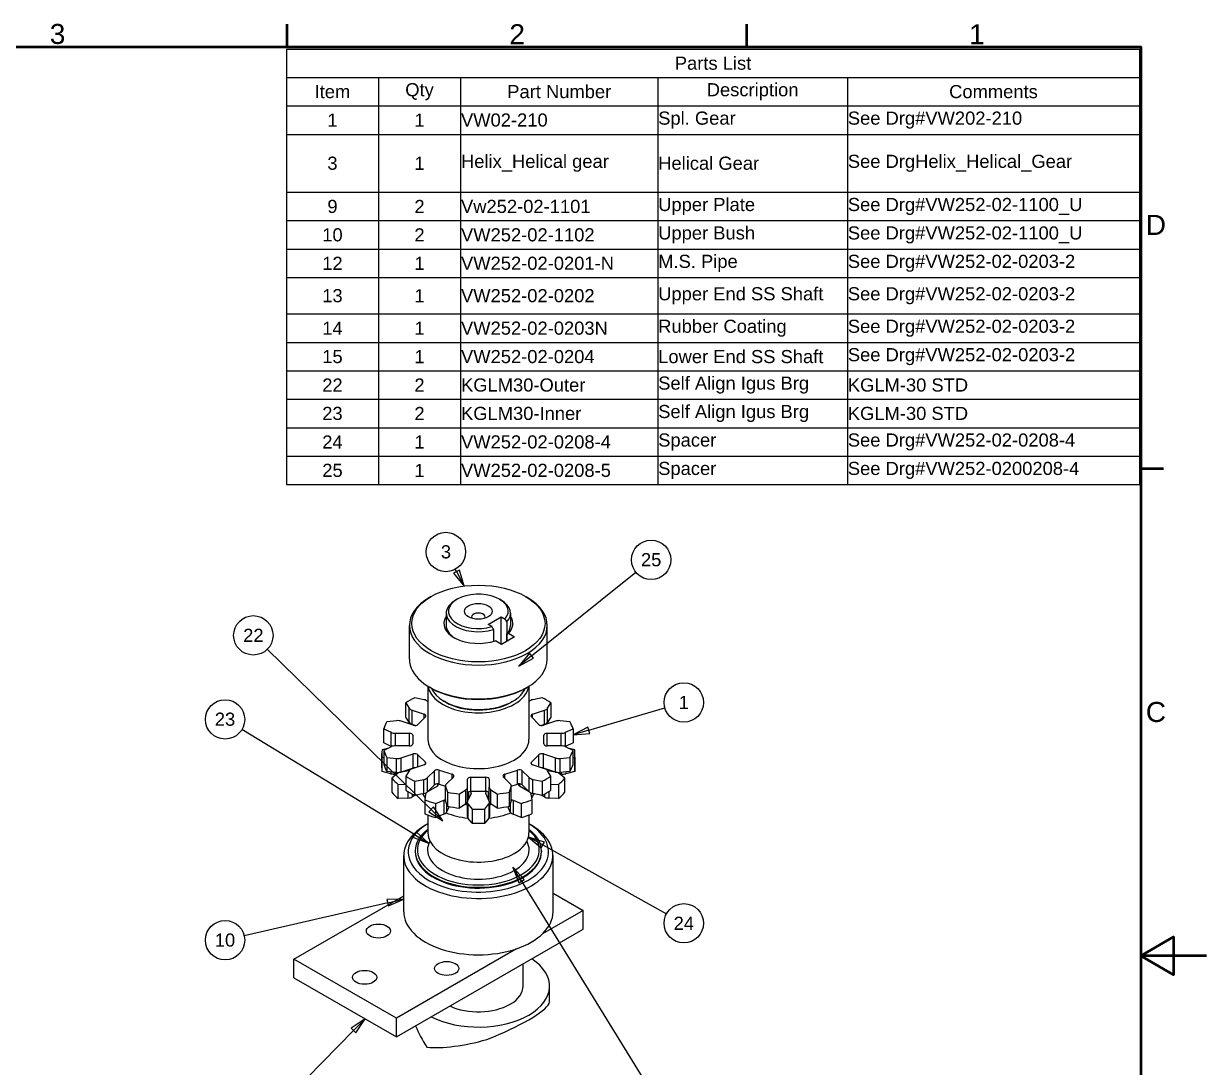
# Paper-space layout 'Drive Roller Asly Lower' of a CAD drawing. Header units: millimetres. Extents: x 0 to 420, y 0 to 297.
# Drawn here: x 239.9 to 420, y 131.5 to 290.5 of the extents above; entities that cross this region are included whole.
import ezdxf

# ---------------------------------------------------------------- set-up
doc = ezdxf.new("R2010")
doc.units = ezdxf.units.MM
for name, color, linetype, lineweight in [('2dTransBorder', 7, 'Continuous', 25), ('Leader Lines', 5, 'Continuous', 25), ('Tangent Edges', 7, 'Continuous', 50), ('Visible Edges', 7, 'Continuous', 50)]:
    doc.layers.add(name, color=color, linetype=linetype, lineweight=lineweight)
doc.layers.add('Title', color=7, linetype='Continuous')
doc.styles.add('Current-ISO', font='ARIAL.TTF')
doc.styles.get("Standard").update_dxf_attribs({"font": 'ARIAL.TTF'})
doc.styles.add('Text Style28', font='ARIAL.TTF')

# ---------------------------------------------------------------- blocks, each defined once
blk = doc.blocks.new('2dTransSymbol38')
at = {"color": 179}
blk.add_solid([(316.12, 160.15), (314.38, 162.02), (315.27, 159.63), (316.12, 160.15)], dxfattribs=at)
at = {"layer": 'Leader Lines', "color": 179, "linetype": 'Continuous', "lineweight": 25, "true_color": 0x262659}
for p, q in [((315.7, 159.89), (314.38, 162.02)), ((316.12, 160.15), (314.38, 162.02)), ((314.38, 162.02), (315.27, 159.63)), ((315.27, 159.63), (316.12, 160.15)), ((315.7, 159.89), (338.85, 122.37))]:
    blk.add_line(p, q, dxfattribs=at)
blk.add_lwpolyline([(316.12, 160.15), (314.38, 162.02), (315.27, 159.63), (316.12, 160.15)], dxfattribs=at)
blk.add_circle((340.42, 119.82), 3, dxfattribs=at)
at = {"layer": 'Leader Lines', "color": 18, "linetype": 'Continuous', "lineweight": 25, "true_color": 0x000000, "insert": (338.87, 118.82), "char_height": 2, "attachment_point": 7, "style": 'Text Style28'}
blk.add_mtext('13', dxfattribs=at)
blk = doc.blocks.new('2dTransSymbol39')
at = {"color": 179}
blk.add_solid([(319.19, 165.84), (316.76, 166.61), (318.7, 164.96), (319.19, 165.84)], dxfattribs=at)
at = {"layer": 'Leader Lines', "color": 179, "linetype": 'Continuous', "lineweight": 25, "true_color": 0x262659}
for p, q in [((318.94, 165.4), (316.76, 166.61)), ((319.19, 165.84), (316.76, 166.61)), ((316.76, 166.61), (318.7, 164.96)), ((318.7, 164.96), (319.19, 165.84)), ((318.94, 165.4), (337.8, 154.93))]:
    blk.add_line(p, q, dxfattribs=at)
blk.add_lwpolyline([(319.19, 165.84), (316.76, 166.61), (318.7, 164.96), (319.19, 165.84)], dxfattribs=at)
blk.add_circle((340.42, 153.47), 3, dxfattribs=at)
at = {"layer": 'Leader Lines', "color": 18, "linetype": 'Continuous', "lineweight": 25, "true_color": 0x000000, "insert": (338.87, 152.47), "char_height": 2, "attachment_point": 7, "style": 'Text Style28'}
blk.add_mtext('24', dxfattribs=at)
blk = doc.blocks.new('2dTransSymbol40')
at = {"color": 179}
blk.add_solid([(325.81, 183.37), (323.55, 182.18), (326.09, 182.41), (325.81, 183.37)], dxfattribs=at)
at = {"layer": 'Leader Lines', "color": 179, "linetype": 'Continuous', "lineweight": 25, "true_color": 0x262659}
for p, q in [((325.95, 182.89), (337.55, 186.28)), ((325.81, 183.37), (323.55, 182.18)), ((325.95, 182.89), (323.55, 182.18)), ((323.55, 182.18), (326.09, 182.41)), ((326.09, 182.41), (325.81, 183.37))]:
    blk.add_line(p, q, dxfattribs=at)
blk.add_lwpolyline([(325.81, 183.37), (323.55, 182.18), (326.09, 182.41), (325.81, 183.37)], dxfattribs=at)
blk.add_circle((340.42, 187.12), 3, dxfattribs=at)
at = {"layer": 'Leader Lines', "color": 178, "linetype": 'Continuous', "lineweight": 25, "true_color": 0x000001, "insert": (339.65, 186.12), "char_height": 2, "attachment_point": 7, "style": 'Text Style28'}
blk.add_mtext('1', dxfattribs=at)
blk = doc.blocks.new('2dTransSymbol41')
at = {"color": 179}
blk.add_solid([(316.91, 194.62), (315.27, 192.66), (317.53, 193.84), (316.91, 194.62)], dxfattribs=at)
at = {"layer": 'Leader Lines', "color": 179, "linetype": 'Continuous', "lineweight": 25, "true_color": 0x262659}
for p, q in [((317.22, 194.23), (333.11, 206.97)), ((316.91, 194.62), (315.27, 192.66)), ((317.53, 193.84), (316.91, 194.62)), ((317.22, 194.23), (315.27, 192.66)), ((315.27, 192.66), (317.53, 193.84))]:
    blk.add_line(p, q, dxfattribs=at)
blk.add_lwpolyline([(316.91, 194.62), (315.27, 192.66), (317.53, 193.84), (316.91, 194.62)], dxfattribs=at)
blk.add_circle((335.45, 208.84), 3, dxfattribs=at)
at = {"layer": 'Leader Lines', "linetype": 'Continuous', "lineweight": 25, "insert": (333.89, 207.84), "char_height": 2, "attachment_point": 7, "style": 'Text Style28'}
blk.add_mtext('25', dxfattribs=at)
blk = doc.blocks.new('2dTransSymbol42')
at = {"color": 179}
blk.add_solid([(305.36, 206.82), (306.98, 204.85), (306.24, 207.29), (305.36, 206.82)], dxfattribs=at)
at = {"layer": 'Leader Lines', "color": 179, "linetype": 'Continuous', "lineweight": 25, "true_color": 0x262659}
for p, q in [((306.24, 207.29), (305.36, 206.82)), ((305.8, 207.05), (305.61, 207.4)), ((306.98, 204.85), (306.24, 207.29)), ((305.36, 206.82), (306.98, 204.85)), ((305.8, 207.05), (306.98, 204.85))]:
    blk.add_line(p, q, dxfattribs=at)
blk.add_lwpolyline([(305.36, 206.82), (306.98, 204.85), (306.24, 207.29), (305.36, 206.82)], dxfattribs=at)
blk.add_circle((304.19, 210.04), 3, dxfattribs=at)
at = {"layer": 'Leader Lines', "linetype": 'Continuous', "lineweight": 25, "insert": (303.42, 209.04), "char_height": 2, "attachment_point": 7, "style": 'Text Style28'}
blk.add_mtext('3', dxfattribs=at)
blk = doc.blocks.new('2dTransSymbol43')
at = {"color": 179}
blk.add_solid([(290.49, 136.78), (291.89, 138.91), (289.78, 137.48), (290.49, 136.78)], dxfattribs=at)
at = {"layer": 'Leader Lines', "color": 179, "linetype": 'Continuous', "lineweight": 25, "true_color": 0x262659}
for p, q in [((291.89, 138.91), (289.78, 137.48)), ((290.13, 137.13), (291.89, 138.91)), ((290.49, 136.78), (291.89, 138.91)), ((290.13, 137.13), (275.22, 121.96)), ((289.78, 137.48), (290.49, 136.78))]:
    blk.add_line(p, q, dxfattribs=at)
blk.add_lwpolyline([(290.49, 136.78), (291.89, 138.91), (289.78, 137.48), (290.49, 136.78)], dxfattribs=at)
blk.add_circle((273.13, 119.82), 3, dxfattribs=at)
at = {"layer": 'Leader Lines', "linetype": 'Continuous', "lineweight": 25, "insert": (272.35, 118.82), "char_height": 2, "attachment_point": 7, "style": 'Text Style28'}
blk.add_mtext('9', dxfattribs=at)
blk = doc.blocks.new('2dTransSymbol44')
at = {"color": 179}
blk.add_solid([(295.44, 156.12), (297.76, 157.17), (295.21, 157.09), (295.44, 156.12)], dxfattribs=at)
at = {"layer": 'Leader Lines', "color": 179, "linetype": 'Continuous', "lineweight": 25, "true_color": 0x262659}
for p, q in [((297.76, 157.17), (295.21, 157.09)), ((295.21, 157.09), (295.44, 156.12)), ((295.32, 156.61), (297.76, 157.17)), ((295.44, 156.12), (297.76, 157.17)), ((295.32, 156.61), (273.46, 151.56))]:
    blk.add_line(p, q, dxfattribs=at)
blk.add_lwpolyline([(295.44, 156.12), (297.76, 157.17), (295.21, 157.09), (295.44, 156.12)], dxfattribs=at)
blk.add_circle((270.55, 150.89), 3, dxfattribs=at)
at = {"layer": 'Leader Lines', "linetype": 'Continuous', "lineweight": 25, "insert": (268.99, 149.89), "char_height": 2, "attachment_point": 7, "style": 'Text Style28'}
blk.add_mtext('10', dxfattribs=at)
blk = doc.blocks.new('2dTransSymbol45')
at = {"color": 179}
blk.add_solid([(301.59, 170.47), (303.73, 169.08), (302.29, 171.19), (301.59, 170.47)], dxfattribs=at)
at = {"layer": 'Leader Lines', "color": 179, "linetype": 'Continuous', "lineweight": 25, "true_color": 0x262659}
for p, q in [((301.94, 170.83), (276.99, 195.25)), ((302.29, 171.19), (301.59, 170.47)), ((303.73, 169.08), (302.29, 171.19)), ((301.59, 170.47), (303.73, 169.08)), ((301.94, 170.83), (303.73, 169.08))]:
    blk.add_line(p, q, dxfattribs=at)
blk.add_lwpolyline([(301.59, 170.47), (303.73, 169.08), (302.29, 171.19), (301.59, 170.47)], dxfattribs=at)
blk.add_circle((274.86, 197.34), 3, dxfattribs=at)
at = {"layer": 'Leader Lines', "color": 18, "linetype": 'Continuous', "lineweight": 25, "true_color": 0x000000, "insert": (273.31, 196.34), "char_height": 2, "attachment_point": 7, "style": 'Text Style28'}
blk.add_mtext('22', dxfattribs=at)
blk = doc.blocks.new('2dTransSymbol46')
at = {"color": 179}
blk.add_solid([(299.14, 166.57), (301.54, 165.7), (299.66, 167.43), (299.14, 166.57)], dxfattribs=at)
at = {"layer": 'Leader Lines', "color": 179, "linetype": 'Continuous', "lineweight": 25, "true_color": 0x262659}
for p, q in [((299.4, 167), (273.1, 182.98)), ((299.66, 167.43), (299.14, 166.57)), ((299.14, 166.57), (301.54, 165.7)), ((299.4, 167), (301.54, 165.7)), ((301.54, 165.7), (299.66, 167.43))]:
    blk.add_line(p, q, dxfattribs=at)
blk.add_lwpolyline([(299.14, 166.57), (301.54, 165.7), (299.66, 167.43), (299.14, 166.57)], dxfattribs=at)
blk.add_circle((270.55, 184.54), 3, dxfattribs=at)
at = {"layer": 'Leader Lines', "color": 18, "linetype": 'Continuous', "lineweight": 25, "true_color": 0x010000, "insert": (268.99, 183.54), "char_height": 2, "attachment_point": 7, "style": 'Text Style28'}
blk.add_mtext('23', dxfattribs=at)
blk = doc.blocks.new('*T61')
at = {"color": 0, "lineweight": -2}
for p, q in [((0, 0), (13.98, 0)), ((0, 0), (0, -4.33)), ((13.98, 0), (26.51, 0)), ((26.51, 0), (56.54, 0)), ((56.54, 0), (85.42, 0)), ((85.42, 0), (129.89, 0)), ((129.89, 0), (129.89, -4.33)), ((0, -4.33), (13.98, -4.33)), ((0, -4.33), (0, -8.66)), ((13.98, -4.33), (26.51, -4.33)), ((13.98, -4.33), (13.98, -8.66)), ((26.51, -4.33), (56.54, -4.33)), ((26.51, -4.33), (26.51, -8.66)), ((56.54, -4.33), (85.42, -4.33)), ((56.54, -4.33), (56.54, -8.66)), ((85.42, -4.33), (129.89, -4.33)), ((85.42, -4.33), (85.42, -8.66)), ((129.89, -4.33), (129.89, -8.66)), ((0, -8.66), (13.98, -8.66)), ((0, -8.66), (0, -13)), ((13.98, -8.66), (26.51, -8.66)), ((13.98, -8.66), (13.98, -13)), ((26.51, -8.66), (56.54, -8.66)), ((26.51, -8.66), (26.51, -13)), ((56.54, -8.66), (85.42, -8.66)), ((56.54, -8.66), (56.54, -13)), ((85.42, -8.66), (129.89, -8.66)), ((85.42, -8.66), (85.42, -13)), ((129.89, -8.66), (129.89, -13)), ((0, -13), (13.98, -13)), ((0, -13), (0, -21.82)), ((13.98, -13), (26.51, -13)), ((13.98, -13), (13.98, -21.82)), ((26.51, -13), (56.54, -13)), ((26.51, -13), (26.51, -21.82)), ((56.54, -13), (85.42, -13)), ((56.54, -13), (56.54, -21.82)), ((85.42, -13), (129.89, -13)), ((85.42, -13), (85.42, -21.82)), ((129.89, -13), (129.89, -21.82)), ((0, -21.82), (13.98, -21.82)), ((0, -21.82), (0, -26.15)), ((13.98, -21.82), (26.51, -21.82)), ((13.98, -21.82), (13.98, -26.15)), ((26.51, -21.82), (56.54, -21.82)), ((26.51, -21.82), (26.51, -26.15)), ((56.54, -21.82), (85.42, -21.82)), ((56.54, -21.82), (56.54, -26.15)), ((85.42, -21.82), (129.89, -21.82)), ((85.42, -21.82), (85.42, -26.15)), ((129.89, -21.82), (129.89, -26.15)), ((0, -26.15), (13.98, -26.15)), ((0, -26.15), (0, -30.48)), ((13.98, -26.15), (26.51, -26.15)), ((13.98, -26.15), (13.98, -30.48)), ((26.51, -26.15), (56.54, -26.15)), ((26.51, -26.15), (26.51, -30.48)), ((56.54, -26.15), (85.42, -26.15)), ((56.54, -26.15), (56.54, -30.48)), ((85.42, -26.15), (129.89, -26.15)), ((85.42, -26.15), (85.42, -30.48)), ((129.89, -26.15), (129.89, -30.48)), ((0, -30.48), (13.98, -30.48)), ((0, -30.48), (0, -34.82)), ((13.98, -30.48), (26.51, -30.48)), ((13.98, -30.48), (13.98, -34.82)), ((26.51, -30.48), (56.54, -30.48)), ((26.51, -30.48), (26.51, -34.82)), ((56.54, -30.48), (85.42, -30.48)), ((56.54, -30.48), (56.54, -34.82)), ((85.42, -30.48), (129.89, -30.48)), ((85.42, -30.48), (85.42, -34.82)), ((129.89, -30.48), (129.89, -34.82)), ((0, -34.82), (13.98, -34.82)), ((0, -34.82), (0, -40.37)), ((13.98, -34.82), (26.51, -34.82)), ((13.98, -34.82), (13.98, -40.37)), ((26.51, -34.82), (56.54, -34.82)), ((26.51, -34.82), (26.51, -40.37)), ((56.54, -34.82), (85.42, -34.82)), ((56.54, -34.82), (56.54, -40.37)), ((85.42, -34.82), (129.89, -34.82)), ((85.42, -34.82), (85.42, -40.37)), ((129.89, -34.82), (129.89, -40.37)), ((0, -40.37), (13.98, -40.37)), ((0, -40.37), (0, -44.7)), ((13.98, -40.37), (26.51, -40.37)), ((13.98, -40.37), (13.98, -44.7)), ((26.51, -40.37), (56.54, -40.37)), ((26.51, -40.37), (26.51, -44.7)), ((56.54, -40.37), (85.42, -40.37)), ((56.54, -40.37), (56.54, -44.7)), ((85.42, -40.37), (129.89, -40.37)), ((85.42, -40.37), (85.42, -44.7)), ((129.89, -40.37), (129.89, -44.7)), ((0, -44.7), (13.98, -44.7)), ((0, -44.7), (0, -49.04)), ((13.98, -44.7), (26.51, -44.7)), ((13.98, -44.7), (13.98, -49.04)), ((26.51, -44.7), (56.54, -44.7)), ((26.51, -44.7), (26.51, -49.04)), ((56.54, -44.7), (85.42, -44.7)), ((56.54, -44.7), (56.54, -49.04)), ((85.42, -44.7), (129.89, -44.7)), ((85.42, -44.7), (85.42, -49.04)), ((129.89, -44.7), (129.89, -49.04)), ((0, -49.04), (13.98, -49.04)), ((0, -49.04), (0, -53.37)), ((13.98, -49.04), (26.51, -49.04)), ((13.98, -49.04), (13.98, -53.37)), ((26.51, -49.04), (56.54, -49.04)), ((26.51, -49.04), (26.51, -53.37)), ((56.54, -49.04), (85.42, -49.04)), ((56.54, -49.04), (56.54, -53.37)), ((85.42, -49.04), (129.89, -49.04)), ((85.42, -49.04), (85.42, -53.37)), ((129.89, -49.04), (129.89, -53.37)), ((0, -53.37), (13.98, -53.37)), ((0, -53.37), (0, -57.7)), ((13.98, -53.37), (26.51, -53.37)), ((13.98, -53.37), (13.98, -57.7)), ((26.51, -53.37), (56.54, -53.37)), ((26.51, -53.37), (26.51, -57.7)), ((56.54, -53.37), (85.42, -53.37)), ((56.54, -53.37), (56.54, -57.7)), ((85.42, -53.37), (129.89, -53.37)), ((85.42, -53.37), (85.42, -57.7)), ((129.89, -53.37), (129.89, -57.7)), ((0, -57.7), (13.98, -57.7)), ((0, -57.7), (0, -62.03)), ((13.98, -57.7), (26.51, -57.7)), ((13.98, -57.7), (13.98, -62.03)), ((26.51, -57.7), (56.54, -57.7)), ((26.51, -57.7), (26.51, -62.03)), ((56.54, -57.7), (85.42, -57.7)), ((56.54, -57.7), (56.54, -62.03)), ((85.42, -57.7), (129.89, -57.7)), ((85.42, -57.7), (85.42, -62.03)), ((129.89, -57.7), (129.89, -62.03)), ((0, -62.03), (13.98, -62.03)), ((0, -62.03), (0, -66.36)), ((13.98, -62.03), (26.51, -62.03)), ((13.98, -62.03), (13.98, -66.36)), ((26.51, -62.03), (56.54, -62.03)), ((26.51, -62.03), (26.51, -66.36)), ((56.54, -62.03), (85.42, -62.03)), ((56.54, -62.03), (56.54, -66.36)), ((85.42, -62.03), (129.89, -62.03)), ((85.42, -62.03), (85.42, -66.36)), ((129.89, -62.03), (129.89, -66.36)), ((0, -66.36), (13.98, -66.36)), ((13.98, -66.36), (26.51, -66.36)), ((26.51, -66.36), (56.54, -66.36)), ((56.54, -66.36), (85.42, -66.36)), ((85.42, -66.36), (129.89, -66.36))]:
    blk.add_line(p, q, dxfattribs=at)
at = {"color": 0, "char_height": 2}
for s, insert, width, attachment_point in [('Parts List', (64.95, -2.17), 129.7721, 5), ('Qty', (20.25, -6.5), 12.4095, 5), ('Part Number', (41.53, -6.5), 29.9074, 5), ('Description', (70.98, -6.5), 28.7619, 5), ('Item', (6.99, -6.5), 13.8643, 5), ('Comments', (107.66, -6.5), 44.3489, 5), ('1', (6.99, -10.83), 13.8643, 5), ('1', (20.25, -10.83), 12.4095, 5), ('VW02-210', (26.57, -10.83), 29.9074, 4), ('Spl. Gear', (56.6, -10.83), 28.7619, 4), ('See Drg#VW202-210', (85.48, -10.83), 44.3489, 4), ('Helix_Helical gear', (26.57, -17.41), 29.9074, 4), ('See DrgHelix_Helical_Gear', (85.48, -17.41), 44.3489, 4), ('3', (6.99, -17.41), 13.8643, 5), ('1', (20.25, -17.41), 12.4095, 5), ('Helical Gear', (56.6, -17.41), 28.7619, 4), ('9', (6.99, -23.99), 13.8643, 5), ('2', (20.25, -23.99), 12.4095, 5), ('Vw252-02-1101', (26.57, -23.99), 29.9074, 4), ('Upper Plate', (56.6, -23.99), 28.7619, 4), ('See Drg#VW252-02-1100_U', (85.48, -23.99), 44.3489, 4), ('Upper Bush', (56.6, -28.32), 28.7619, 4), ('See Drg#VW252-02-1100_U', (85.48, -28.32), 44.3489, 4), ('10', (6.99, -28.32), 13.8643, 5), ('2', (20.25, -28.32), 12.4095, 5), ('VW252-02-1102', (26.57, -28.32), 29.9074, 4), ('12', (6.99, -32.65), 13.8643, 5), ('1', (20.25, -32.65), 12.4095, 5), ('VW252-02-0201-N', (26.57, -32.65), 29.9074, 4), ('M.S. Pipe', (56.6, -32.65), 28.7619, 4), ('See Drg#VW252-02-0203-2', (85.48, -32.65), 44.3489, 4), ('13', (6.99, -37.59), 13.8643, 5), ('1', (20.25, -37.59), 12.4095, 5), ('VW252-02-0202', (26.57, -37.59), 29.9074, 4), ('Upper End SS Shaft', (56.6, -37.59), 28.7619, 4), ('See Drg#VW252-02-0203-2', (85.48, -37.59), 44.3489, 4), ('Rubber Coating', (56.6, -42.54), 28.7619, 4), ('See Drg#VW252-02-0203-2', (85.48, -42.54), 44.3489, 4), ('14', (6.99, -42.54), 13.8643, 5), ('1', (20.25, -42.54), 12.4095, 5), ('VW252-02-0203N', (26.57, -42.54), 29.9074, 4), ('15', (6.99, -46.87), 13.8643, 5), ('1', (20.25, -46.87), 12.4095, 5), ('VW252-02-0204', (26.57, -46.87), 29.9074, 4), ('Lower End SS Shaft', (56.6, -46.87), 28.7619, 4), ('See Drg#VW252-02-0203-2', (85.48, -46.87), 44.3489, 4), ('22', (6.99, -51.2), 13.8643, 5), ('2', (20.25, -51.2), 12.4095, 5), ('KGLM30-Outer', (26.57, -51.2), 29.9074, 4), ('Self Align Igus Brg', (56.6, -51.2), 28.7619, 4), ('KGLM-30 STD', (85.48, -51.2), 44.3489, 4), ('23', (6.99, -55.53), 13.8643, 5), ('2', (20.25, -55.53), 12.4095, 5), ('KGLM30-Inner', (26.57, -55.53), 29.9074, 4), ('Self Align Igus Brg', (56.6, -55.53), 28.7619, 4), ('KGLM-30 STD', (85.48, -55.53), 44.3489, 4), ('24', (6.99, -59.87), 13.8643, 5), ('1', (20.25, -59.87), 12.4095, 5), ('VW252-02-0208-4', (26.57, -59.87), 29.9074, 4), ('Spacer', (56.6, -59.87), 28.7619, 4), ('See Drg#VW252-02-0208-4', (85.48, -59.87), 44.3489, 4), ('Spacer', (56.6, -64.2), 28.7619, 4), ('See Drg#VW252-0200208-4', (85.48, -64.2), 44.3489, 4), ('25', (6.99, -64.2), 13.8643, 5), ('1', (20.25, -64.2), 12.4095, 5), ('VW252-02-0208-5', (26.57, -64.2), 29.9074, 4)]:
    blk.add_mtext(s, dxfattribs=dict(at, insert=insert, width=width, attachment_point=attachment_point))
blk = doc.blocks.new('Default Border')
at = {"layer": '2dTransBorder', "color": 179, "linetype": 'Continuous', "lineweight": 50, "true_color": 0x262659}
for points in [[(280, 287), (280, 290.45)], [(350, 287), (350, 290.45)], [(10, 10), (10, 287), (410, 287), (410, 10), (10, 10)], [(410, 222.75), (413.45, 222.75)], [(420, 148.5), (410, 148.5), (415, 151.39), (415, 145.61), (410, 148.5)]]:
    blk.add_lwpolyline(points, dxfattribs=at)
at = {"layer": '2dTransBorder', "color": 179, "lineweight": 211, "char_height": 3.05, "attachment_point": 7, "style": 'Current-ISO'}
for s, insert in [('3', (243.86, 287.4)), ('2', (313.86, 287.4)), ('1', (383.86, 287.4)), ('D', (410.78, 258.35)), ('C', (410.78, 184.1))]:
    blk.add_mtext(s, dxfattribs=dict(at, insert=insert))
blk = doc.blocks.new('Title')
at = {"layer": '2dTransBorder'}
blk.add_blockref('Default Border', (-10, -10), dxfattribs=at)

psp = doc.layouts.new('Drive Roller Asly Lower')

# ---------------------------------------------------------------- linework, layer by layer
at = {"layer": 'Tangent Edges', "color": 179, "linetype": 'Continuous', "lineweight": 25, "true_color": 0x262659}
for p, q in [((300.84, 187.54), (299.44, 187.83)), ((318.83, 187.83), (317.42, 187.54)), ((298.08, 184.9), (298.08, 187.05)), ((298.08, 187.05), (298.59, 186.24)), ((299.05, 185.93), (300.87, 185.32)), ((301.43, 187.23), (301.4, 187.27)), ((316.87, 187.27), (316.83, 187.23)), ((317.4, 185.32), (319.22, 185.93)), ((319.68, 186.24), (320.19, 187.05)), ((320.19, 187.05), (320.19, 184.9)), ((296.68, 184.34), (295.22, 184.19)), ((299.21, 183.66), (297.39, 184.27)), ((298.59, 184.1), (298.08, 184.9)), ((299.52, 183.62), (299.05, 183.78)), ((301.07, 184.91), (299.93, 183.77)), ((318.34, 183.77), (317.2, 184.91)), ((319.22, 183.78), (318.75, 183.62)), ((319.22, 183.78), (318.99, 183.64)), ((320.88, 184.27), (319.06, 183.66)), ((320.19, 184.9), (319.68, 184.1)), ((319.94, 183.95), (319.87, 183.95)), ((323.05, 184.19), (321.59, 184.34)), ((294.72, 183.12), (295.86, 182.57)), ((294.72, 180.97), (294.72, 183.12)), ((296.53, 182.43), (298.63, 182.43)), ((319.11, 180.81), (319.11, 182.12)), ((319.63, 182.43), (321.73, 182.43)), ((322.41, 182.57), (323.55, 183.12)), ((323.55, 183.12), (323.55, 180.97)), ((295.86, 180.42), (294.72, 180.97)), ((295.86, 180.37), (294.72, 179.82)), ((321.73, 180.51), (319.63, 180.51)), ((323.55, 180.97), (322.41, 180.42)), ((323.55, 179.82), (322.41, 180.37)), ((294.47, 176.62), (294.47, 178.77)), ((294.72, 179.82), (294.72, 177.67)), ((295.22, 178.75), (296.68, 178.6)), ((295.22, 176.6), (295.22, 178.75)), ((297.39, 178.67), (299.21, 179.27)), ((299.93, 179.16), (301.07, 178.03)), ((317.2, 178.03), (318.34, 179.16)), ((319.06, 179.27), (320.88, 178.67)), ((321.59, 178.6), (323.05, 178.75)), ((323.8, 179.88), (322.96, 180.1)), ((323.05, 178.75), (323.05, 176.6)), ((323.55, 177.67), (323.55, 179.82)), ((323.55, 178.7), (323.8, 178.77)), ((323.8, 178.77), (323.8, 176.62)), ((296.68, 176.45), (295.22, 176.6)), ((299.21, 177.13), (297.39, 176.52)), ((298.6, 176.71), (297.39, 176.52)), ((298.59, 176.7), (298.08, 175.89)), ((300.87, 177.62), (299.05, 177.01)), ((301.4, 175.66), (302.45, 176.71)), ((303.16, 176.82), (305.13, 176.17)), ((313.14, 176.17), (315.11, 176.82)), ((315.82, 176.71), (316.87, 175.66)), ((319.22, 177.01), (317.4, 177.62)), ((320.88, 176.52), (319.06, 177.13)), ((320.88, 176.52), (319.67, 176.71)), ((320.19, 175.89), (319.68, 176.7)), ((323.05, 176.6), (321.59, 176.45)), ((323.8, 176.62), (322.45, 176.26)), ((296.81, 176.28), (295.95, 175.58)), ((295.95, 175.58), (295.95, 173.43)), ((296.78, 176.26), (296.53, 176.22)), ((298.08, 175.89), (298.08, 173.74)), ((299.44, 175.1), (300.84, 175.4)), ((299.44, 172.96), (299.44, 175.1)), ((305.32, 175.75), (304.27, 174.71)), ((307.47, 174.21), (307.47, 175.42)), ((308, 175.72), (310.27, 175.72)), ((310.8, 175.42), (310.8, 174.21)), ((314, 174.71), (312.95, 175.75)), ((317.42, 175.4), (318.83, 175.1)), ((318.83, 175.1), (318.83, 172.96)), ((320.19, 173.74), (320.19, 175.89)), ((322.32, 175.58), (321.46, 176.28)), ((321.74, 176.22), (321.49, 176.26)), ((322.32, 173.43), (322.32, 175.58)), ((296.91, 174.62), (298.08, 174.68)), ((296.91, 172.47), (296.91, 174.62)), ((299.47, 172.96), (299.05, 172.72)), ((300.84, 173.25), (299.44, 172.96)), ((301.1, 173.14), (300.97, 172.28)), ((301.39, 173.51), (301.39, 173.51)), ((302.45, 174.57), (301.4, 173.52)), ((302.89, 174.37), (301.4, 173.52)), ((303.16, 174.68), (304.13, 174.35)), ((304.13, 172.26), (304.13, 174.4)), ((304.15, 174.3), (304.41, 173.45)), ((304.41, 173.45), (304.41, 171.31)), ((306.27, 173.17), (307.23, 173.82)), ((306.27, 171.02), (306.27, 173.17)), ((307.47, 172.07), (307.47, 174.21)), ((308.02, 173.23), (307.48, 172.07)), ((308, 173.58), (310.27, 173.58)), ((310.79, 172.07), (310.25, 173.23)), ((310.8, 172.07), (310.8, 174.21)), ((311.04, 173.82), (312, 173.17)), ((312, 173.17), (312, 171.02)), ((313.86, 173.45), (314.12, 174.3)), ((313.86, 171.31), (313.86, 173.45)), ((314.14, 174.35), (315.11, 174.68)), ((314.14, 172.26), (314.14, 174.4)), ((316.87, 173.52), (315.38, 174.37)), ((316.87, 173.52), (315.82, 174.57)), ((316.88, 173.51), (316.88, 173.51)), ((317.3, 172.28), (317.17, 173.14)), ((318.83, 172.96), (317.42, 173.25)), ((319.22, 172.72), (318.8, 172.96)), ((320.19, 174.68), (321.36, 174.62)), ((321.36, 174.62), (321.36, 172.47)), ((298.4, 172.55), (296.91, 172.47)), ((300.97, 172.28), (300.97, 170.14)), ((302.63, 171.73), (303.86, 172.22)), ((302.63, 169.58), (302.63, 171.73)), ((304.41, 171.31), (304.15, 172.15)), ((304.66, 171.26), (304.27, 170.42)), ((307.23, 171.68), (306.27, 171.02)), ((307.44, 171.49), (307.04, 171.55)), ((307.44, 171.91), (307.44, 169.76)), ((307.54, 171.65), (308.17, 170.88)), ((310.1, 170.88), (310.73, 171.65)), ((310.83, 171.91), (310.83, 169.76)), ((311.23, 171.55), (310.83, 171.49)), ((312, 171.02), (311.04, 171.68)), ((314, 170.42), (313.61, 171.26)), ((314.12, 172.15), (313.86, 171.31)), ((314.41, 172.22), (315.64, 171.73)), ((315.64, 171.73), (315.64, 169.58)), ((317.3, 170.14), (317.3, 172.28)), ((321.36, 172.47), (319.87, 172.55)), ((303.86, 170.08), (302.63, 169.58)), ((308.17, 168.73), (307.54, 169.51)), ((308.17, 170.88), (308.17, 168.73)), ((310.1, 168.73), (310.1, 170.88)), ((310.73, 169.51), (310.1, 168.73)), ((315.64, 169.58), (314.41, 170.08))]:
    psp.add_line(p, q, dxfattribs=at).dxf.unprotected_set("ltscale", 0)
at = {"layer": 'Tangent Edges', "color": 179, "linetype": 'Continuous', "lineweight": 25, "true_color": 0x1a1a3e}
for p, q in [((298.59, 184.1), (298.59, 186.24)), ((299.05, 183.78), (299.05, 185.93)), ((319.22, 183.78), (319.22, 185.93)), ((319.68, 184.1), (319.68, 186.24)), ((300.87, 184.72), (300.87, 185.32)), ((317.4, 184.72), (317.4, 185.32)), ((295.86, 180.42), (295.86, 182.57)), ((296.53, 180.51), (296.53, 182.43)), ((298.63, 180.51), (298.63, 182.43)), ((319.63, 180.51), (319.63, 182.43)), ((321.73, 180.51), (321.73, 182.43)), ((322.41, 180.42), (322.41, 182.57)), ((296.68, 176.45), (296.68, 178.6)), ((297.39, 176.52), (297.39, 178.67)), ((299.21, 177.13), (299.21, 179.27)), ((299.93, 177.3), (299.93, 179.16)), ((318.34, 177.3), (318.34, 179.16)), ((319.06, 177.13), (319.06, 179.27)), ((320.88, 176.52), (320.88, 178.67)), ((321.59, 176.45), (321.59, 178.6)), ((295.82, 176.54), (295.82, 176.26)), ((298.56, 176.91), (298.56, 176.7)), ((299.21, 177.13), (299.21, 177.06)), ((301.07, 177.73), (301.07, 178.03)), ((302.45, 174.57), (302.45, 176.71)), ((303.16, 174.68), (303.16, 176.82)), ((315.11, 174.68), (315.11, 176.82)), ((315.82, 174.57), (315.82, 176.71)), ((317.2, 177.73), (317.2, 178.03)), ((319.06, 177.13), (319.06, 177.06)), ((319.71, 176.91), (319.71, 176.7)), ((322.45, 176.54), (322.45, 176.26)), ((296.53, 176.47), (296.53, 176.22)), ((300.84, 173.25), (300.84, 175.4)), ((301.4, 173.52), (301.4, 175.66)), ((302.89, 174.72), (302.89, 174.37)), ((305.13, 175.56), (305.13, 176.17)), ((308, 173.58), (308, 175.72)), ((310.27, 173.58), (310.27, 175.72)), ((313.14, 175.56), (313.14, 176.17)), ((315.38, 174.72), (315.38, 174.37)), ((316.87, 173.52), (316.87, 175.66)), ((317.42, 173.25), (317.42, 175.4)), ((321.74, 176.47), (321.74, 176.22)), ((298.4, 173.54), (298.4, 172.55)), ((299.05, 173.16), (299.05, 172.72)), ((304.15, 172.15), (304.15, 174.3)), ((307.23, 171.68), (307.23, 173.82)), ((307.65, 173.5), (307.65, 172.44)), ((310.62, 173.5), (310.62, 172.44)), ((311.04, 171.68), (311.04, 173.82)), ((314.12, 172.15), (314.12, 174.3)), ((319.22, 173.16), (319.22, 172.72)), ((319.87, 173.54), (319.87, 172.55)), ((303.86, 172.22), (303.86, 170.08)), ((304.27, 171.77), (304.27, 170.42)), ((307.54, 171.65), (307.54, 169.51)), ((310.73, 171.65), (310.73, 169.51)), ((314, 171.77), (314, 170.42)), ((314.41, 172.22), (314.41, 170.08))]:
    psp.add_line(p, q, dxfattribs=at).dxf.unprotected_set("ltscale", 0)
at = {"layer": 'Tangent Edges', "color": 179, "linetype": 'Continuous', "lineweight": 25, "true_color": 0x262659}
for centre, major_axis, start_param, end_param in [((300.49, 186.97), (-1.05, 0), 3.665191, 4.363323), ((317.78, 186.97), (-1.05, 0), 5.061455, 5.759587), ((299.58, 186.45), (-1.05, 0), 0.349066, 1.047198), ((318.69, 186.45), (1.05, 0), 5.235988, 5.934119), ((296.87, 183.74), (-1.05, 0), 4.18879, 4.886922), ((299.58, 184.3), (-1.05, 0), 0.349066, 0.815441), ((299.58, 184.3), (1.05, 0), 3.957034, 4.158747), ((299.58, 184.3), (-1.05, 0), 1.017155, 1.047198), ((299.47, 183.92), (-0.525, 0), 1.047197, 2.617994), ((300.61, 185.06), (0.525, 0), 5.759586, 7.330383), ((317.66, 185.06), (-0.525, 0), 5.235988, 6.806784), ((318.8, 183.92), (-0.525, 0), 0.523599, 2.094395), ((319.96, 183.35), (-1.05, 0), 5.467746, 5.497787), ((318.69, 184.3), (-1.05, 0), 2.094395, 2.124436), ((318.69, 184.3), (1.05, 0), 5.266029, 5.467746), ((318.69, 184.3), (1.05, 0), 5.467746, 5.934119), ((319.96, 183.35), (-1.05, 0), 4.799655, 5.266029), ((321.4, 183.74), (-1.05, 0), 4.537856, 5.235988), ((296.53, 183.03), (1.05, 0), 4.014257, 4.712389), ((319.63, 182.12), (-0.525, 0), 4.712389, 6.283186), ((321.73, 183.03), (1.05, 0), 4.712389, 5.410521), ((296.53, 180.88), (-1.05, 0), 0.872665, 0.941966), ((319.63, 180.81), (-0.525, 0), 0, 1.570796), ((321.73, 179.91), (-1.05, 0), 4.014257, 4.712389), ((321.73, 180.88), (-1.05, 0), 2.199626, 2.268928), ((296.87, 179.19), (1.05, 0), 4.537856, 5.235988), ((299.47, 179.01), (0.525, 0), 0.523599, 2.094395), ((318.8, 179.01), (0.525, 0), 1.047197, 2.617994), ((321.4, 179.19), (1.05, 0), 4.18879, 4.886922), ((309.13, 179.32), (14.7, 0), 6.217682, 6.348689), ((297.67, 175.94), (-1.05, 0), 4.974188, 5.004231), ((296.87, 177.05), (-1.05, 0), 2.064352, 2.094395), ((299.58, 176.49), (-1.05, 0), 5.235988, 5.934119), ((299.47, 176.87), (-0.525, 0), 4.616404, 5.235988), ((300.61, 177.88), (0.525, 0), 5.235988, 6.806784), ((302.9, 176.56), (0.525, 0), 1.047197, 2.617994), ((315.37, 176.56), (0.525, 0), 0.523599, 2.094395), ((317.66, 177.88), (-0.525, 0), 5.759586, 7.330383), ((318.8, 176.87), (-0.525, 0), 4.18879, 4.808374), ((318.69, 176.49), (1.05, 0), 0.349066, 1.047198), ((320.6, 175.94), (-1.05, 0), 4.420548, 4.45059), ((321.4, 177.05), (-1.05, 0), 1.047197, 1.077239), ((296.26, 176.81), (-1.05, 0), 1.134464, 1.832596), ((309.13, 179.32), (-14.7, 0), 0.458095, 0.589102), ((296.87, 177.05), (-1.05, 0), 1.396263, 1.862639), ((297.67, 175.94), (-1.05, 0), 5.205945, 5.67232), ((296.87, 177.05), (1.05, 0), 5.004231, 5.205945), ((300.49, 175.97), (1.05, 0), 5.061455, 5.759587), ((302.9, 174.41), (-0.525, 0), 4.538583, 5.759587), ((304.87, 175.91), (0.525, 0), 5.759586, 7.330383), ((308, 175.42), (-0.525, 0), 4.712389, 6.283185), ((310.27, 175.42), (0.525, 0), 0, 1.570796), ((313.4, 175.91), (-0.525, 0), 5.235988, 6.806784), ((315.37, 174.41), (-0.525, 0), 3.665191, 4.886195), ((317.78, 175.97), (1.05, 0), 3.665191, 4.363323), ((321.4, 177.05), (1.05, 0), 4.218831, 4.420548), ((320.6, 175.94), (-1.05, 0), 3.752458, 4.218831), ((321.4, 177.05), (-1.05, 0), 1.278956, 1.745329), ((309.13, 179.32), (-14.7, 0), 2.55249, 2.683498), ((322.01, 176.81), (-1.05, 0), 1.308997, 2.007129), ((300.49, 173.82), (-1.05, 0), 1.919862, 2.386238), ((302.14, 173.09), (-1.05, 0), 5.729544, 6.195919), ((300.49, 173.82), (1.05, 0), 5.52783, 5.729544), ((302.14, 173.09), (-1.05, 0), 5.497787, 5.52783), ((300.49, 173.82), (-1.05, 0), 2.587951, 2.617994), ((302.51, 174.58), (0.525, 0), 5.497787, 6.718791), ((302.9, 174.41), (0.525, 0), 1.047197, 1.39699), ((305.18, 174.4), (-1.05, 0), 5.759586, 6.457718), ((306.42, 174.21), (1.05, 0), 5.585054, 6.283185), ((308, 173.28), (-0.525, 0), 5.062182, 6.283185), ((308, 173.28), (0.525, 0), 1.570796, 1.920589), ((307.52, 173.31), (0.525, 0), 6.021386, 7.242389), ((310.75, 173.31), (-0.525, 0), 5.323982, 6.544985), ((310.27, 173.28), (0.525, 0), 1.221004, 1.570796), ((310.27, 173.28), (0.525, 0), 0, 1.221004), ((311.85, 174.21), (-1.05, 0), 0, 0.698132), ((313.09, 174.4), (1.05, 0), 6.108652, 6.806784), ((315.37, 174.41), (0.525, 0), 1.744603, 2.094395), ((315.76, 174.58), (-0.525, 0), 5.847581, 7.068583), ((316.13, 173.09), (-1.05, 0), 3.896949, 3.926991), ((317.78, 173.82), (-1.05, 0), 0.523599, 0.55364), ((317.78, 173.82), (1.05, 0), 3.695232, 3.896949), ((316.13, 173.09), (1.05, 0), 0.087266, 0.55364), ((317.78, 173.82), (-1.05, 0), 0.755357, 1.22173), ((298.31, 173.15), (-1.05, 0), 1.658063, 2.356194), ((309.13, 179.32), (-14.7, 0), 0.981694, 1.112701), ((303.25, 172.72), (1.05, 0), 5.323254, 5.706673), ((305.18, 172.26), (-1.05, 0), 0, 0.174533), ((306.42, 172.07), (1.05, 0), 5.585054, 6.051429), ((306.42, 172.07), (1.05, 0), 6.051429, 6.253142), ((308.49, 171.91), (-1.05, 0), 6.253142, 6.719518), ((308.49, 171.91), (-1.05, 0), 6.021386, 6.051429), ((306.42, 172.07), (1.05, 0), 6.253142, 6.283185), ((309.78, 171.91), (1.05, 0), 5.846853, 6.313226), ((309.78, 171.91), (1.05, 0), 0.231758, 0.261799), ((311.85, 172.07), (-1.05, 0), 0, 0.030041), ((311.85, 172.07), (-1.05, 0), 0.030041, 0.231758), ((311.85, 172.07), (-1.05, 0), 0.231758, 0.698132), ((313.09, 172.26), (1.05, 0), 6.108652, 6.283185), ((315.02, 172.72), (1.05, 0), 3.718104, 4.101524), ((309.13, 179.32), (-14.7, 0), 2.028891, 2.159899), ((319.96, 173.15), (-1.05, 0), 0.785398, 1.48353), ((303.25, 170.57), (1.05, 0), 5.323254, 6.021386), ((308.49, 169.76), (-1.05, 0), 0, 0.436332), ((309.13, 179.32), (-14.7, 0), 1.505293, 1.6363), ((309.78, 169.76), (1.05, 0), 5.846853, 6.283185), ((315.02, 170.57), (-1.05, 0), 0.261799, 0.959931)]:
    psp.add_ellipse(centre, major_axis=major_axis, ratio=0.575862, start_param=start_param, end_param=end_param, dxfattribs=at).dxf.unprotected_set("ltscale", 0)
at = {"layer": 'Visible Edges', "color": 179, "linetype": 'Continuous', "lineweight": 25, "true_color": 0x262659}
for p, q in [((301.93, 203.26), (301.68, 203.11)), ((305.91, 202.84), (305.66, 202.7)), ((312.36, 202.84), (312.61, 202.7)), ((316.34, 203.26), (316.59, 203.11)), ((304.23, 200.71), (304.23, 198.85)), ((310.62, 199), (312.6, 200.14)), ((312.6, 196), (312.6, 200.14)), ((312.6, 200.14), (313.19, 199.81)), ((314.03, 200.71), (314.03, 198.85)), ((298.63, 193.7), (298.63, 198.85)), ((311.21, 198.67), (310.62, 199)), ((311.47, 196.43), (311.47, 198.23)), ((313.45, 199.37), (313.45, 196.43)), ((319.63, 193.7), (319.63, 198.85)), ((312.65, 195.97), (311.72, 196.51)), ((314.63, 197.11), (312.65, 195.97)), ((313.45, 196.43), (313.45, 197.51)), ((313.7, 197.65), (314.63, 197.11)), ((301.43, 189.59), (301.43, 181.47)), ((301.93, 189.3), (301.68, 189.44)), ((316.34, 189.3), (316.59, 189.44)), ((316.83, 189.59), (316.83, 181.47)), ((304.17, 187.14), (303.92, 187.29)), ((314.1, 187.14), (314.35, 187.29)), ((298.4, 183.95), (298.33, 183.95)), ((299.28, 183.64), (299.05, 183.78)), ((299.16, 182.12), (299.16, 180.81)), ((298.63, 180.51), (296.53, 180.51)), ((294.43, 177.18), (294.43, 179.32)), ((295.31, 180.1), (294.47, 179.88)), ((294.47, 178.77), (294.72, 178.7)), ((323.83, 177.18), (323.83, 179.32)), ((295.82, 176.26), (294.47, 176.62)), ((301.43, 169.97), (301.43, 167.23)), ((316.83, 169.97), (316.83, 167.23)), ((301.43, 168.63), (301.06, 168.41)), ((316.83, 168.63), (317.21, 168.41)), ((299.51, 164.49), (299.51, 164.37)), ((318.76, 164.49), (318.76, 164.37)), ((297.76, 155.22), (297.76, 163.8)), ((320.51, 155.22), (320.51, 163.8)), ((281.05, 148.02), (297.76, 157.64)), ((320.51, 158.07), (325.1, 155.43)), ((325.1, 155.43), (318.91, 151.87)), ((325.1, 152.57), (325.1, 155.43)), ((296.64, 136.18), (325.1, 152.57)), ((314.95, 149.59), (296.64, 139.04)), ((281.05, 145.16), (281.05, 148.02)), ((296.64, 139.04), (281.05, 148.02)), ((315.96, 143.91), (315.96, 147.31)), ((281.05, 145.16), (296.64, 136.18)), ((319.98, 141.68), (319.98, 143.91)), ((296.64, 136.18), (296.64, 139.04))]:
    psp.add_line(p, q, dxfattribs=at).dxf.unprotected_set("ltscale", 0)
for points in [[(311.47, 198.23), (311.45, 198.25), (311.44, 198.27), (311.43, 198.29), (311.42, 198.3), (311.41, 198.32), (311.4, 198.34), (311.39, 198.36), (311.38, 198.38), (311.37, 198.4), (311.36, 198.42), (311.34, 198.43), (311.33, 198.45), (311.32, 198.47), (311.31, 198.49), (311.3, 198.51), (311.29, 198.52), (311.28, 198.54), (311.27, 198.56), (311.26, 198.58), (311.25, 198.6), (311.24, 198.61), (311.23, 198.63), (311.22, 198.65), (311.21, 198.67)], [(313.19, 199.81), (313.2, 199.79), (313.21, 199.77), (313.22, 199.75), (313.23, 199.74), (313.24, 199.72), (313.25, 199.7), (313.26, 199.68), (313.27, 199.66), (313.28, 199.65), (313.29, 199.63), (313.3, 199.61), (313.31, 199.59), (313.32, 199.57), (313.33, 199.56), (313.35, 199.54), (313.36, 199.52), (313.37, 199.5), (313.38, 199.48), (313.39, 199.46), (313.4, 199.44), (313.41, 199.43), (313.42, 199.41), (313.43, 199.39), (313.45, 199.37)], [(313.45, 197.51), (313.46, 197.52), (313.47, 197.52), (313.48, 197.53), (313.49, 197.53), (313.5, 197.54), (313.51, 197.54), (313.52, 197.55), (313.53, 197.55), (313.54, 197.56), (313.55, 197.57), (313.56, 197.57), (313.57, 197.58), (313.58, 197.58), (313.59, 197.59), (313.6, 197.59), (313.61, 197.6), (313.63, 197.61), (313.64, 197.61), (313.65, 197.62), (313.66, 197.62), (313.67, 197.63), (313.68, 197.64), (313.69, 197.64), (313.7, 197.65)]]:
    psp.add_lwpolyline(points, dxfattribs=at).dxf.unprotected_set("ltscale", 0)
for centre, major_axis in [((309.13, 199.14), (10.15, 0)), ((309.13, 201), (2.1, 0)), ((293.91, 152.29), (-1.84, 0)), ((291.81, 145.24), (-1.84, 0)), ((304.31, 146.59), (-1.84, 0))]:
    psp.add_ellipse(centre, major_axis=major_axis, ratio=0.575862, dxfattribs=at).dxf.unprotected_set("ltscale", 0)
for centre, major_axis, ratio, start_param, end_param in [((309.13, 201), (-4.55, 0), 0.575862, 2.668961, 8.326613), ((309.13, 198.85), (-10.5, 0), 0.575862, 5.50164, 8.63938), ((309.13, 200.71), (-4.9, 0), 0.575862, 5.50164, 8.349628), ((309.13, 200.71), (4.9, 0), 0.575862, 5.787539, 7.064731), ((309.13, 198.85), (10.5, 0), 0.575862, 5.497787, 7.064731), ((309.13, 199.14), (-5.25, 0), 0.575862, 5.915977, 8.369447), ((309.13, 200.14), (1.05, 0), 0.575862, 5.929114, 9.778849), ((309.13, 199.14), (5.25, 0), 0.575862, 5.76772, 6.650393), ((309.13, 198.85), (-4.9, 0), 0.575862, 0, 0.746169), ((309.13, 198.85), (4.9, 0), 0.575862, 5.787539, 6.283185), ((309.13, 193.7), (-10.5, 0), 0.575862, 0, 2.356194), ((309.13, 193.7), (10.5, 0), 0.575862, 5.497787, 6.283185), ((309.13, 189.98), (-7.7, 0), 0.575862, 0.092953, 2.356194), ((309.13, 193.42), (10.15, 0), 0.575862, 3.923138, 5.497787), ((309.13, 190.27), (-7.35, 0), 0.575862, 0.240333, 2.356194), ((309.13, 190.27), (7.35, 0), 0.575862, 5.497787, 6.042852), ((309.13, 189.98), (7.7, 0), 0.575862, 5.497787, 6.190232), ((309.13, 193.42), (10.15, 0), 0.575862, 5.497787, 5.50164), ((309.13, 181.47), (14.7, 0), 0.575862, 2.290691, 2.421698), ((309.13, 181.47), (14.7, 0), 0.575862, 0.719894, 0.850902), ((309.13, 189.98), (7, 0), 0.575862, 3.923138, 5.497787), ((309.13, 189.98), (7, 0), 0.575862, 5.497787, 5.50164), ((309.13, 181.47), (-14.7, 0), 0.575862, 5.955882, 6.08689), ((298.31, 183.35), (-1.05, 0), 0.575862, 4.158747, 4.625123), ((298.31, 183.35), (-1.05, 0), 0.575862, 3.926991, 3.957034), ((309.13, 181.47), (14.7, 0), 0.575862, 0.196296, 0.327303), ((298.63, 182.12), (0.525, 0), 0.575862, 0, 1.570796), ((296.53, 179.91), (-1.05, 0), 0.575862, 4.712389, 5.410521), ((298.63, 180.81), (0.525, 0), 0.575862, 4.712389, 6.283186), ((309.13, 181.47), (-7.7, 0), 0.575862, 0, 2.356194), ((309.13, 181.47), (7.7, 0), 0.575862, 5.497787, 6.283185), ((309.13, 179.32), (-14.7, 0), 0.575862, 6.217682, 6.348689), ((309.13, 181.47), (-14.7, 0), 0.575862, 0.196296, 0.327303), ((309.13, 181.47), (14.7, 0), 0.575862, 5.955882, 6.08689), ((309.13, 177.18), (-14.7, 0), 0.575862, 0, 0.065504), ((309.13, 179.32), (-14.7, 0), 0.575862, 0.196296, 0.327303), ((309.13, 179.32), (14.7, 0), 0.575862, 5.955882, 6.08689), ((309.13, 177.18), (14.7, 0), 0.575862, 6.217682, 6.283185), ((309.13, 181.47), (-14.7, 0), 0.575862, 0.719894, 0.850902), ((309.13, 181.47), (-14.7, 0), 0.575862, 2.290691, 2.421698), ((309.13, 177.18), (-14.7, 0), 0.575862, 0.458095, 0.589102), ((309.13, 179.32), (-14.7, 0), 0.575862, 0.719894, 0.850902), ((309.13, 174.46), (-8.75, 0), 0.575862, 0.249872, 0.38116), ((309.13, 181.47), (-14.7, 0), 0.575862, 1.243493, 1.374501), ((309.13, 181.47), (-14.7, 0), 0.575862, 1.767092, 1.898099), ((309.13, 174.46), (8.75, 0), 0.575862, 5.902025, 6.033313), ((309.13, 179.32), (-14.7, 0), 0.575862, 2.290691, 2.421698), ((309.13, 177.18), (-14.7, 0), 0.575862, 2.55249, 2.683498), ((309.13, 179.32), (-14.7, 0), 0.575862, 1.243493, 1.374501), ((309.13, 179.32), (-14.7, 0), 0.575862, 1.767092, 1.898099), ((309.13, 177.18), (-14.7, 0), 0.575862, 0.981694, 1.112701), ((309.13, 174.46), (-8.75, 0), 0.575862, 0.970444, 1.388222), ((309.13, 174.46), (-8.75, 0), 0.575862, 1.75337, 2.171149), ((309.13, 177.18), (-14.7, 0), 0.575862, 2.028891, 2.159899), ((309.13, 163.8), (-11.37, 0), 0.575862, 5.50164, 6.948116), ((309.13, 164.37), (-10.68, 0), 0.575862, 5.518083, 6.948116), ((309.13, 164.49), (-9.62, 0), 0.575862, 5.639684, 10.068279), ((309.13, 164.66), (9.28, 0), 0.575862, 2.550242, 6.874536), ((309.13, 163.8), (11.37, 0), 0.575862, 3.806524, 7.064731), ((309.13, 164.37), (10.68, 0), 0.575862, 3.806524, 7.048288), ((309.13, 177.18), (-14.7, 0), 0.575862, 1.505293, 1.6363), ((309.13, 164.66), (7.74, 0), 0.575862, 2.839489, 6.585289), ((309.13, 167.23), (-7.7, 0), 0.575862, 0, 2.356194), ((309.13, 167.23), (7.7, 0), 0.575862, 5.497787, 6.283185), ((309.13, 164.37), (-9.63, 0), 0.575862, 0, 0.664931), ((309.13, 164.37), (9.62, 0), 0.575862, 3.806524, 6.283185), ((309.13, 155.22), (-11.37, 0), 0.575862, 0, 3.141593), ((309.13, 143.91), (10.85, 0), 0.575862, 3.987857, 7.007717), ((309.13, 143.91), (6.83, 0), 0.575862, 5.497787, 6.283185), ((309.13, 143.91), (-6.82, 0), 0.575862, 0.882252, 2.356194), ((309.13, 137.56), (-10.82, -4.13), 0.183652, 1.619924, 2.952676), ((309.13, 138.99), (-10.81, -2.98), 0.307122, 2.938149, 3.057171), ((309.13, 138.73), (8.13, -11.38), 0.631219, 4.357547, 4.626756), ((309.13, 138.99), (-10.81, -2.98), 0.307122, 0.677439, 1.605396)]:
    psp.add_ellipse(centre, major_axis=major_axis, ratio=ratio, start_param=start_param, end_param=end_param, dxfattribs=at).dxf.unprotected_set("ltscale", 0)

# ---------------------------------------------------------------- block references
psp.add_blockref('*T61', (279.92, 286.67))
at = {"layer": 'Leader Lines'}
for name in ['2dTransSymbol42', '2dTransSymbol41', '2dTransSymbol45', '2dTransSymbol40', '2dTransSymbol46', '2dTransSymbol39', '2dTransSymbol38', '2dTransSymbol44', '2dTransSymbol43']:
    psp.add_blockref(name, (0, 0), dxfattribs=at)
at = {"layer": 'Title'}
psp.add_blockref('Title', (10, 10), dxfattribs=at)

doc.saveas('drawing.dxf')
